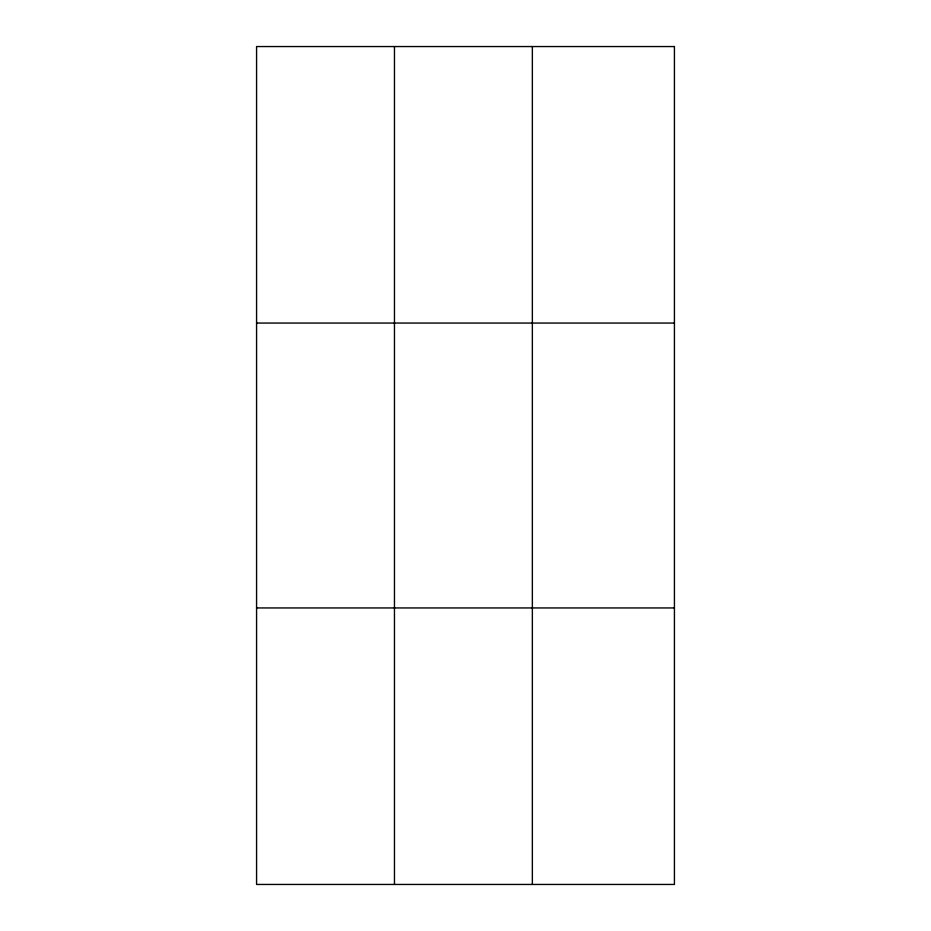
<?xml version="1.0" encoding="UTF-8"?>
<svg xmlns="http://www.w3.org/2000/svg" width="931" height="931" viewBox="0 0 931 931"><rect width="100%" height="100%" fill="white"/><g stroke="black" fill="none" stroke-linecap="round" stroke-linejoin="round"><path stroke-width="1.4" d="M394.465 884.45L394.465 46.55M532.357 884.45L532.357 46.55M256.572 323.057L674.428 323.057M256.572 607.943L674.428 607.943M674.428 46.55L674.428 884.45L256.572 884.45L256.572 46.55L674.428 46.55"/></g></svg>
